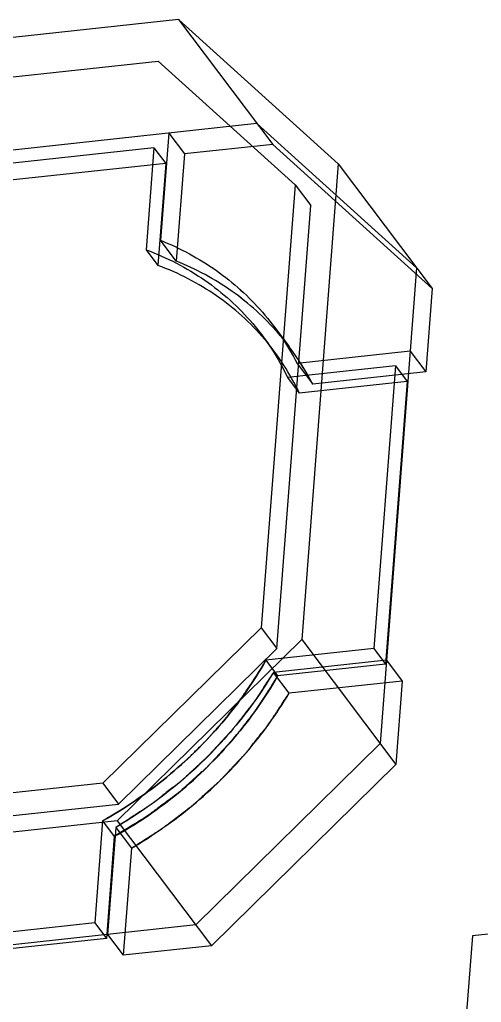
# Model space of a CAD drawing. Header units: millimetres. Extents: x 0 to 594, y 0 to 420.
# Drawn here: x 94.163 to 96.175, y 124.306 to 128.586 of the extents above; entities that cross this region are included whole.
import ezdxf

# ---------------------------------------------------------------- set-up
doc = ezdxf.new("R2010")
doc.units = ezdxf.units.MM
doc.header["$LTSCALE"] = 32.67
doc.layers.get('0').update_dxf_attribs({"linetype": 'CONTINUOUS'})

msp = doc.modelspace()

# ---------------------------------------------------------------- linework, layer by layer
at = {"color": 7, "linetype": 'CONTINUOUS'}
for p, q in [((94.8554, 128.5856), (92.6621, 128.3488)), ((94.8554, 128.5856), (95.2656, 128.042)), ((94.8554, 128.5856), (95.551, 127.9579)), ((92.7245, 128.1845), (94.7665, 128.405)), ((95.3629, 127.8668), (94.7665, 128.405)), ((95.1972, 128.1326), (93.004, 127.8959)), ((95.1972, 128.1326), (95.8929, 127.505)), ((94.8129, 128.0912), (94.7773, 127.6248)), ((94.8129, 128.0912), (94.8813, 128.0006)), ((94.7482, 128.0276), (93.4443, 127.8868)), ((94.7482, 128.0276), (94.7142, 127.5833)), ((94.7482, 128.0276), (94.7995, 127.9596)), ((95.2656, 128.042), (94.8813, 128.0006)), ((95.2656, 128.042), (95.9613, 127.4144)), ((94.8813, 128.0006), (94.8456, 127.5342)), ((94.7995, 127.9596), (93.4956, 127.8189)), ((94.7995, 127.9596), (94.7655, 127.5154)), ((95.551, 127.9579), (95.3925, 125.8852)), ((95.551, 127.9579), (95.9613, 127.4144)), ((95.3629, 127.8668), (95.2153, 125.937)), ((95.3629, 127.8668), (95.4314, 127.7762)), ((95.2837, 125.8464), (95.4314, 127.7762)), ((94.8456, 127.5342), (94.7773, 127.6248)), ((94.7142, 127.5833), (94.7655, 127.5154)), ((95.8929, 127.505), (95.7343, 125.4323)), ((95.9613, 127.4144), (95.9335, 127.0512)), ((95.8651, 127.1418), (95.3716, 127.0885)), ((95.8651, 127.1418), (95.9335, 127.0512)), ((95.8003, 127.0782), (95.3303, 127.0275)), ((95.3716, 127.0885), (95.44, 126.9979)), ((95.8003, 127.0782), (95.7061, 125.846)), ((95.8003, 127.0782), (95.8516, 127.0103)), ((95.9335, 127.0512), (95.44, 126.9979)), ((95.3303, 127.0275), (95.3816, 126.9595)), ((95.8516, 127.0103), (95.3816, 126.9595)), ((95.8516, 127.0103), (95.7574, 125.778)), ((94.526, 125.2601), (95.2153, 125.937)), ((95.2153, 125.937), (95.2837, 125.8464)), ((95.3925, 125.8852), (94.5884, 125.0957)), ((95.3925, 125.8852), (95.8027, 125.3417)), ((95.2837, 125.8464), (94.5944, 125.1694)), ((95.7061, 125.846), (95.236, 125.7952)), ((95.7061, 125.846), (95.7574, 125.778)), ((95.236, 125.7952), (95.2873, 125.7273)), ((95.7621, 125.7954), (95.2686, 125.7422)), ((95.7621, 125.7954), (95.8305, 125.7048)), ((95.7574, 125.778), (95.2873, 125.7273)), ((95.337, 125.6516), (95.2686, 125.7422)), ((95.8305, 125.7048), (95.337, 125.6516)), ((95.8305, 125.7048), (95.8027, 125.3417)), ((95.7343, 125.4323), (94.9303, 124.6427)), ((95.8027, 125.3417), (94.9987, 124.5521)), ((94.526, 125.2601), (92.4839, 125.0396)), ((94.526, 125.2601), (94.5944, 125.1694)), ((92.5523, 124.949), (94.5944, 125.1694)), ((94.5884, 125.0957), (92.3951, 124.8589)), ((94.524, 125.096), (94.49, 124.6518)), ((94.524, 125.096), (94.5752, 125.028)), ((94.5817, 125.0676), (94.546, 124.6012)), ((94.5817, 125.0676), (94.65, 124.977)), ((94.5884, 125.0957), (94.9987, 124.5521)), ((94.5752, 125.028), (94.5413, 124.5838)), ((94.65, 124.977), (94.6144, 124.5106)), ((99.885, 124.9996), (96.1358, 124.5948)), ((94.9303, 124.6427), (92.737, 124.4059)), ((94.49, 124.6518), (93.186, 124.511)), ((94.49, 124.6518), (94.5413, 124.5838)), ((94.546, 124.6012), (94.6144, 124.5106)), ((96.1358, 124.5948), (95.8647, 121.0518)), ((94.5413, 124.5838), (93.2373, 124.4431)), ((94.9987, 124.5521), (94.6144, 124.5106))]:
    msp.add_line(p, q, dxfattribs=at)
at = {"color": 6, "linetype": 'CONTINUOUS'}
for p, q in [((95.2692, 127.252), (95.3376, 127.1615)), ((95.2691, 127.1453), (95.2178, 127.2132))]:
    msp.add_line(p, q, dxfattribs=at)
at = {"color": 40, "linetype": 'CONTINUOUS'}
for p, q in [((95.3706, 126.9819), (95.3816, 126.9595)), ((94.6117, 125.0855), (94.5817, 125.0676))]:
    msp.add_line(p, q, dxfattribs=at)
at = {"color": 7, "linetype": 'CONTINUOUS'}
for points, knots in [([(94.7773, 127.6248), (94.8627, 127.5902), (95.0249, 127.5027), (95.229, 127.3192), (95.3308, 127.1684), (95.3716, 127.0885)], [0, 0, 0, 0, 0.338952, 0.670359, 1, 1, 1, 1]), ([(94.7773, 127.6248), (94.8627, 127.59), (95.0249, 127.5028), (95.2291, 127.3192), (95.3306, 127.1683), (95.3716, 127.0885)], [0, 0, 0, 0, 0.338939, 0.670372, 1, 1, 1, 1]), ([(94.7142, 127.5833), (94.8042, 127.5497), (94.9749, 127.4619), (95.1876, 127.2709), (95.2903, 127.1117), (95.3303, 127.0275)], [0, 0, 0, 0, 0.339459, 0.670545, 1, 1, 1, 1]), ([(95.3816, 126.9595), (95.3416, 127.0437), (95.2389, 127.2029), (95.0262, 127.394), (94.8555, 127.4818), (94.7655, 127.5154)], [0, 0, 0, 0, 0.329455, 0.660541, 1, 1, 1, 1]), ([(95.44, 126.9979), (95.3991, 127.0778), (95.2974, 127.2286), (95.0933, 127.4121), (94.9311, 127.4996), (94.8456, 127.5342)], [0, 0, 0, 0, 0.329641, 0.661048, 1, 1, 1, 1]), ([(95.44, 126.9979), (95.399, 127.0777), (95.2975, 127.2286), (95.0933, 127.4122), (94.931, 127.4994), (94.8456, 127.5342)], [0, 0, 0, 0, 0.329628, 0.661061, 1, 1, 1, 1]), ([(95.236, 125.7952), (95.1813, 125.6991), (95.0518, 125.5153), (94.8105, 125.2787), (94.6227, 125.1509), (94.524, 125.096)], [0, 0, 0, 0, 0.328966, 0.663915, 1, 1, 1, 1]), ([(94.524, 125.096), (94.6226, 125.1511), (94.8105, 125.2787), (95.0519, 125.5152), (95.1811, 125.6992), (95.236, 125.7952)], [0, 0, 0, 0, 0.33607, 0.671049, 1, 1, 1, 1]), ([(94.5752, 125.028), (94.674, 125.083), (94.8618, 125.2108), (95.1031, 125.4473), (95.2326, 125.6311), (95.2873, 125.7273)], [0, 0, 0, 0, 0.336085, 0.671034, 1, 1, 1, 1]), ([(95.2873, 125.7273), (95.2324, 125.6312), (95.1032, 125.4473), (94.8618, 125.2107), (94.6739, 125.0832), (94.5752, 125.028)], [0, 0, 0, 0, 0.328951, 0.66393, 1, 1, 1, 1]), ([(95.2686, 125.7422), (95.2139, 125.6506), (95.0868, 125.4754), (94.8546, 125.2477), (94.6757, 125.1224), (94.5817, 125.0676)], [0, 0, 0, 0, 0.329343, 0.664058, 1, 1, 1, 1]), ([(95.2686, 125.7422), (95.2137, 125.6507), (95.0869, 125.4754), (94.8546, 125.2477), (94.6756, 125.1226), (94.5817, 125.0676)], [0, 0, 0, 0, 0.32933, 0.664071, 1, 1, 1, 1]), ([(94.65, 124.977), (94.744, 125.0318), (94.9229, 125.1571), (95.1552, 125.3848), (95.2822, 125.56), (95.337, 125.6516)], [0, 0, 0, 0, 0.335942, 0.670657, 1, 1, 1, 1]), ([(94.65, 124.977), (94.7439, 125.032), (94.923, 125.1571), (95.1553, 125.3848), (95.2821, 125.5601), (95.337, 125.6516)], [0, 0, 0, 0, 0.335929, 0.67067, 1, 1, 1, 1])]:
    msp.add_open_spline(points, degree=3, knots=knots, dxfattribs=at)
at = {"color": 40, "linetype": 'CONTINUOUS'}
for points, knots in [([(95.44, 126.9979), (95.4378, 127.0021), (95.4345, 127.0084), (95.4301, 127.0167), (95.4267, 127.0229), (95.4234, 127.0291), (95.42, 127.0353), (95.4165, 127.0414), (95.413, 127.0476), (95.41, 127.0526), (95.4076, 127.0567), (95.4062, 127.0592), (95.405, 127.0612), (95.4042, 127.0625), (95.4037, 127.0634), (95.4034, 127.0639), (95.403, 127.0645), (95.4025, 127.0653), (95.4014, 127.0672), (95.3996, 127.07), (95.3973, 127.0737), (95.395, 127.0775), (95.3931, 127.0806), (95.3918, 127.0828), (95.391, 127.084), (95.3903, 127.0851), (95.3894, 127.0865), (95.3873, 127.0898), (95.3841, 127.0948), (95.3812, 127.0993), (95.3798, 127.1015)], [0, 0, 0, 0, 0.125, 0.1875, 0.25, 0.3125, 0.375, 0.4375, 0.5, 0.5625, 0.59375, 0.625, 0.640625, 0.65625, 0.664062, 0.667969, 0.671875, 0.679688, 0.6875, 0.71875, 0.75, 0.78125, 0.8125, 0.828125, 0.835938, 0.84375, 0.859375, 0.875, 0.9375, 1, 1, 1, 1]), ([(95.2012, 125.7367), (95.204, 125.7413), (95.2096, 125.7503), (95.2164, 125.7616), (95.2211, 125.7696), (95.2235, 125.7736), (95.2248, 125.7759), (95.2258, 125.7776), (95.2268, 125.7793), (95.2276, 125.7806), (95.2281, 125.7814), (95.2283, 125.7818), (95.2284, 125.7821), (95.2287, 125.7824), (95.2291, 125.7832), (95.2297, 125.7842), (95.2306, 125.7858), (95.2318, 125.7879), (95.2337, 125.7911), (95.2351, 125.7936), (95.236, 125.7952)], [0, 0, 0, 0, 0.25, 0.5, 0.625, 0.6875, 0.71875, 0.75, 0.78125, 0.8125, 0.820312, 0.828125, 0.832031, 0.835938, 0.84375, 0.859375, 0.875, 0.90625, 0.9375, 1, 1, 1, 1]), ([(95.2873, 125.7273), (95.2763, 125.7099), (95.2598, 125.6838), (95.2405, 125.6534), (95.2295, 125.636), (95.2212, 125.6229), (95.2143, 125.6121), (95.2088, 125.6034), (95.2054, 125.5979), (95.2026, 125.5936), (95.2009, 125.5909), (95.1996, 125.5887), (95.1984, 125.5871), (95.1972, 125.5856), (95.1948, 125.5825), (95.1912, 125.5778), (95.1864, 125.5716), (95.1817, 125.5655), (95.1753, 125.5572), (95.1642, 125.5428), (95.1482, 125.5222), (95.1323, 125.5015), (95.1196, 125.485), (95.1116, 125.4747), (95.1052, 125.4665), (95.1016, 125.4618), (95.0993, 125.4587), (95.0981, 125.4572), (95.0968, 125.4557), (95.095, 125.4538), (95.0928, 125.4514), (95.0892, 125.4475), (95.0847, 125.4427), (95.0776, 125.435), (95.0686, 125.4254), (95.0579, 125.4138), (95.0472, 125.4022), (95.0364, 125.3907), (95.0257, 125.3791), (95.0149, 125.3676), (95.006, 125.358), (94.9988, 125.3502), (94.9935, 125.3445), (94.989, 125.3397), (94.9859, 125.3363), (94.9841, 125.3344), (94.9828, 125.3329), (94.9812, 125.3316), (94.9793, 125.3298), (94.9758, 125.3267), (94.9709, 125.3223), (94.965, 125.317), (94.9572, 125.3099), (94.9473, 125.3011), (94.9355, 125.2905), (94.9237, 125.2799), (94.9119, 125.2693), (94.9002, 125.2587), (94.8884, 125.2481), (94.8785, 125.2393), (94.8707, 125.2322), (94.8657, 125.2278), (94.8618, 125.2242), (94.8593, 125.222), (94.8574, 125.2202), (94.8553, 125.2186), (94.8516, 125.2159), (94.8463, 125.2119), (94.8378, 125.2055), (94.8272, 125.1976), (94.8103, 125.1849), (94.7891, 125.169), (94.7679, 125.1531), (94.7531, 125.142), (94.7446, 125.1357), (94.7382, 125.1309), (94.7319, 125.1261), (94.7271, 125.1226), (94.7239, 125.1202), (94.7223, 125.119), (94.7207, 125.1178), (94.7184, 125.1165), (94.7156, 125.1147), (94.711, 125.1119), (94.7053, 125.1083), (94.6962, 125.1027), (94.6848, 125.0957), (94.6711, 125.0872), (94.6528, 125.0759), (94.6209, 125.0562), (94.5935, 125.0393), (94.5752, 125.028)], [0, 0, 0, 0, 0.0625, 0.09375, 0.109375, 0.125, 0.140625, 0.148438, 0.15625, 0.160156, 0.164062, 0.166016, 0.167969, 0.169922, 0.171875, 0.179688, 0.1875, 0.195312, 0.203125, 0.21875, 0.25, 0.28125, 0.296875, 0.3125, 0.320312, 0.328125, 0.330078, 0.332031, 0.333984, 0.335938, 0.339844, 0.34375, 0.351562, 0.359375, 0.375, 0.390625, 0.40625, 0.421875, 0.4375, 0.453125, 0.46875, 0.476562, 0.484375, 0.492188, 0.496094, 0.498047, 0.5, 0.501953, 0.503906, 0.507812, 0.515625, 0.523438, 0.53125, 0.546875, 0.5625, 0.578125, 0.59375, 0.609375, 0.625, 0.640625, 0.648438, 0.65625, 0.660156, 0.664062, 0.666016, 0.667969, 0.671875, 0.679688, 0.6875, 0.703125, 0.71875, 0.75, 0.78125, 0.796875, 0.804688, 0.8125, 0.820312, 0.828125, 0.830078, 0.832031, 0.833984, 0.835938, 0.839844, 0.84375, 0.851562, 0.859375, 0.875, 0.890625, 0.90625, 0.9375, 1, 1, 1, 1]), ([(95.2686, 125.7422), (95.2584, 125.7265), (95.243, 125.703), (95.225, 125.6756), (95.2148, 125.66), (95.2071, 125.6482), (95.2007, 125.6385), (95.1956, 125.6306), (95.1923, 125.6257), (95.1898, 125.6218), (95.1882, 125.6194), (95.1869, 125.6174), (95.1855, 125.6155), (95.1828, 125.6121), (95.1791, 125.6073), (95.173, 125.5995), (95.1655, 125.5899), (95.1534, 125.5744), (95.1383, 125.5551), (95.1233, 125.5357), (95.1112, 125.5203), (95.1037, 125.5106), (95.0976, 125.5029), (95.0939, 125.498), (95.0912, 125.4946), (95.0897, 125.4927), (95.088, 125.4909), (95.0859, 125.4887), (95.0826, 125.485), (95.0784, 125.4805), (95.0717, 125.4732), (95.0633, 125.4641), (95.0533, 125.4532), (95.0432, 125.4423), (95.0332, 125.4314), (95.0231, 125.4205), (95.0131, 125.4096), (95.0047, 125.4005), (94.998, 125.3932), (94.993, 125.3878), (94.9888, 125.3832), (94.9858, 125.3801), (94.9842, 125.3783), (94.9829, 125.3768), (94.9816, 125.3757), (94.9798, 125.374), (94.9768, 125.3712), (94.9724, 125.3671), (94.9671, 125.3622), (94.96, 125.3557), (94.9513, 125.3476), (94.9407, 125.3378), (94.9301, 125.3281), (94.9196, 125.3183), (94.909, 125.3086), (94.8985, 125.2988), (94.8897, 125.2907), (94.8827, 125.2841), (94.8783, 125.2801), (94.8747, 125.2768), (94.8725, 125.2748), (94.8708, 125.2732), (94.8689, 125.2716), (94.8654, 125.2689), (94.8606, 125.2651), (94.8527, 125.2589), (94.843, 125.2512), (94.8273, 125.2389), (94.8078, 125.2235), (94.7882, 125.208), (94.7725, 125.1957), (94.7628, 125.188), (94.7549, 125.1818), (94.75, 125.178), (94.7466, 125.1753), (94.7447, 125.1738), (94.7425, 125.1724), (94.7399, 125.1707), (94.7358, 125.1679), (94.7306, 125.1644), (94.7222, 125.1589), (94.7118, 125.152), (94.6993, 125.1437), (94.6826, 125.1326), (94.6534, 125.1132), (94.6284, 125.0966), (94.6117, 125.0855)], [0, 0, 0, 0, 0.0625, 0.09375, 0.109375, 0.125, 0.140625, 0.148438, 0.15625, 0.160156, 0.164062, 0.166016, 0.167969, 0.171875, 0.179688, 0.1875, 0.203125, 0.21875, 0.25, 0.28125, 0.296875, 0.3125, 0.320312, 0.328125, 0.332031, 0.333984, 0.335938, 0.339844, 0.34375, 0.351562, 0.359375, 0.375, 0.390625, 0.40625, 0.421875, 0.4375, 0.453125, 0.46875, 0.476562, 0.484375, 0.492188, 0.496094, 0.498047, 0.5, 0.501953, 0.503906, 0.507812, 0.515625, 0.523438, 0.53125, 0.546875, 0.5625, 0.578125, 0.59375, 0.609375, 0.625, 0.640625, 0.648438, 0.65625, 0.660156, 0.664062, 0.666016, 0.667969, 0.671875, 0.679688, 0.6875, 0.703125, 0.71875, 0.75, 0.78125, 0.796875, 0.8125, 0.820312, 0.828125, 0.832031, 0.833984, 0.835938, 0.839844, 0.84375, 0.851562, 0.859375, 0.875, 0.890625, 0.90625, 0.9375, 1, 1, 1, 1]), ([(94.7019, 125.2084), (94.7139, 125.2175), (94.7318, 125.2312), (94.7528, 125.2471), (94.7647, 125.2562), (94.7737, 125.263), (94.7827, 125.2699), (94.7894, 125.275), (94.7939, 125.2784), (94.7958, 125.2798), (94.7973, 125.281), (94.7988, 125.2822), (94.8014, 125.2845), (94.8051, 125.2877), (94.811, 125.2928), (94.8184, 125.2993), (94.8303, 125.3096), (94.8451, 125.3225), (94.8599, 125.3353), (94.8717, 125.3456), (94.8792, 125.3521), (94.8851, 125.3572), (94.8888, 125.3604), (94.8914, 125.3627), (94.8928, 125.364), (94.8941, 125.3653), (94.8958, 125.3669), (94.8998, 125.3709), (94.9058, 125.3768), (94.9138, 125.3847), (94.9218, 125.3926), (94.9324, 125.4031), (94.9431, 125.4137), (94.9537, 125.4242), (94.9603, 125.4308), (94.9657, 125.4361), (94.9697, 125.44), (94.973, 125.4433), (94.9756, 125.446), (94.9777, 125.4479), (94.9796, 125.4501), (94.9822, 125.453), (94.9854, 125.4567), (94.9893, 125.461), (94.9944, 125.4669), (95.0009, 125.4741), (95.0112, 125.4858), (95.0215, 125.4975), (95.0319, 125.5091), (95.0396, 125.5179), (95.0474, 125.5266), (95.0532, 125.5332), (95.0571, 125.5375), (95.0587, 125.5394), (95.06, 125.5408), (95.0611, 125.5423), (95.0631, 125.5448), (95.0659, 125.5485), (95.0705, 125.5543), (95.0761, 125.5617), (95.0852, 125.5734), (95.0965, 125.588), (95.1078, 125.6026), (95.1169, 125.6143), (95.1226, 125.6216), (95.1271, 125.6275), (95.1299, 125.6311), (95.1319, 125.6337), (95.133, 125.6352), (95.1341, 125.6368), (95.1354, 125.6388), (95.1386, 125.6436), (95.1434, 125.6507), (95.1499, 125.6603), (95.1563, 125.6698), (95.1648, 125.6826), (95.1798, 125.7049), (95.1927, 125.724), (95.2012, 125.7367)], [0, 0, 0, 0, 0.0625, 0.09375, 0.109375, 0.125, 0.140625, 0.15625, 0.160156, 0.164062, 0.166016, 0.167969, 0.171875, 0.179688, 0.1875, 0.203125, 0.21875, 0.25, 0.28125, 0.296875, 0.3125, 0.320312, 0.328125, 0.332031, 0.333984, 0.335938, 0.339844, 0.34375, 0.359375, 0.375, 0.390625, 0.40625, 0.4375, 0.453125, 0.46875, 0.476562, 0.484375, 0.492188, 0.496094, 0.5, 0.503906, 0.507812, 0.515625, 0.523438, 0.53125, 0.546875, 0.5625, 0.59375, 0.609375, 0.625, 0.640625, 0.65625, 0.660156, 0.664062, 0.666016, 0.667969, 0.671875, 0.679688, 0.6875, 0.703125, 0.71875, 0.75, 0.78125, 0.796875, 0.8125, 0.820312, 0.828125, 0.832031, 0.833984, 0.835938, 0.839844, 0.84375, 0.859375, 0.875, 0.890625, 0.90625, 0.9375, 1, 1, 1, 1]), ([(94.65, 124.977), (94.6668, 124.9877), (94.6919, 125.0038), (94.7213, 125.0225), (94.7381, 125.0332), (94.7506, 125.0413), (94.7611, 125.048), (94.7695, 125.0533), (94.7747, 125.0567), (94.7789, 125.0593), (94.7815, 125.061), (94.7836, 125.0623), (94.7857, 125.0638), (94.7893, 125.0666), (94.7944, 125.0705), (94.8026, 125.0767), (94.8129, 125.0845), (94.8293, 125.097), (94.8498, 125.1127), (94.8704, 125.1283), (94.8868, 125.1408), (94.897, 125.1486), (94.9053, 125.1548), (94.9104, 125.1587), (94.914, 125.1615), (94.916, 125.163), (94.9179, 125.1648), (94.9203, 125.1669), (94.9241, 125.1704), (94.9289, 125.1747), (94.9365, 125.1816), (94.9461, 125.1902), (94.9576, 125.2006), (94.969, 125.2109), (94.9805, 125.2213), (94.992, 125.2316), (95.0035, 125.242), (95.013, 125.2506), (95.0207, 125.2575), (95.0264, 125.2626), (95.0312, 125.267), (95.0345, 125.27), (95.0364, 125.2717), (95.0379, 125.273), (95.0391, 125.2744), (95.0408, 125.2761), (95.0438, 125.2793), (95.048, 125.2838), (95.0531, 125.2892), (95.0599, 125.2964), (95.0684, 125.3054), (95.0785, 125.3163), (95.0887, 125.3271), (95.0988, 125.3379), (95.109, 125.3487), (95.1192, 125.3595), (95.1276, 125.3685), (95.1344, 125.3757), (95.1387, 125.3803), (95.142, 125.3839), (95.1441, 125.3861), (95.1459, 125.3879), (95.1475, 125.3898), (95.1502, 125.3934), (95.1542, 125.3983), (95.1605, 125.4063), (95.1684, 125.4162), (95.181, 125.4322), (95.1968, 125.4521), (95.2126, 125.472), (95.2252, 125.4879), (95.2331, 125.4979), (95.2395, 125.5058), (95.2434, 125.5108), (95.2462, 125.5143), (95.2477, 125.5163), (95.2491, 125.5185), (95.2509, 125.5211), (95.2537, 125.5253), (95.2572, 125.5306), (95.2628, 125.5391), (95.2698, 125.5497), (95.2782, 125.5625), (95.2894, 125.5794), (95.309, 125.6091), (95.3258, 125.6346), (95.337, 125.6516)], [0, 0, 0, 0, 0.0625, 0.09375, 0.109375, 0.125, 0.140625, 0.148438, 0.15625, 0.160156, 0.164062, 0.166016, 0.167969, 0.171875, 0.179688, 0.1875, 0.203125, 0.21875, 0.25, 0.28125, 0.296875, 0.3125, 0.320312, 0.328125, 0.332031, 0.333984, 0.335938, 0.339844, 0.34375, 0.351562, 0.359375, 0.375, 0.390625, 0.40625, 0.421875, 0.4375, 0.453125, 0.46875, 0.476562, 0.484375, 0.492188, 0.496094, 0.498047, 0.5, 0.501953, 0.503906, 0.507812, 0.515625, 0.523438, 0.53125, 0.546875, 0.5625, 0.578125, 0.59375, 0.609375, 0.625, 0.640625, 0.648438, 0.65625, 0.660156, 0.664062, 0.666016, 0.667969, 0.671875, 0.679688, 0.6875, 0.703125, 0.71875, 0.75, 0.78125, 0.796875, 0.8125, 0.820312, 0.828125, 0.832031, 0.833984, 0.835938, 0.839844, 0.84375, 0.851562, 0.859375, 0.875, 0.890625, 0.90625, 0.9375, 1, 1, 1, 1]), ([(94.6088, 125.1461), (94.6122, 125.1483), (94.6174, 125.1516), (94.6235, 125.1554), (94.6269, 125.1577), (94.6295, 125.1593), (94.6321, 125.161), (94.634, 125.1622), (94.6353, 125.1631), (94.6359, 125.1634), (94.6363, 125.1637), (94.6368, 125.164), (94.6378, 125.1647), (94.6392, 125.1656), (94.6415, 125.1671), (94.6444, 125.169), (94.6472, 125.1709), (94.6495, 125.1724), (94.6512, 125.1735), (94.6526, 125.1745), (94.6536, 125.1751), (94.6542, 125.1755), (94.6547, 125.1758), (94.655, 125.176), (94.6554, 125.1763), (94.6561, 125.1768), (94.6572, 125.1775), (94.6585, 125.1784), (94.6602, 125.1795), (94.6623, 125.181), (94.6644, 125.1824), (94.6661, 125.1835), (94.6672, 125.1842), (94.6679, 125.1847), (94.6684, 125.185), (94.669, 125.1855), (94.6696, 125.1859), (94.6713, 125.1871), (94.6739, 125.1888), (94.6772, 125.1912), (94.6806, 125.1935), (94.6834, 125.1954), (94.6854, 125.1968), (94.6865, 125.1975), (94.6875, 125.1982), (94.6887, 125.1991), (94.6916, 125.2012), (94.696, 125.2043), (94.7, 125.207), (94.7019, 125.2084)], [0, 0, 0, 0, 0.125, 0.1875, 0.21875, 0.25, 0.28125, 0.3125, 0.320312, 0.328125, 0.332031, 0.335938, 0.34375, 0.359375, 0.375, 0.40625, 0.4375, 0.453125, 0.46875, 0.484375, 0.492188, 0.496094, 0.5, 0.503906, 0.507812, 0.515625, 0.53125, 0.546875, 0.5625, 0.59375, 0.625, 0.640625, 0.65625, 0.664062, 0.667969, 0.671875, 0.679688, 0.6875, 0.71875, 0.75, 0.78125, 0.8125, 0.828125, 0.835938, 0.84375, 0.859375, 0.875, 0.9375, 1, 1, 1, 1]), ([(94.524, 125.096), (94.5311, 125.1), (94.5453, 125.108), (94.563, 125.1183), (94.577, 125.1267), (94.5858, 125.132), (94.5928, 125.1362), (94.5999, 125.1406), (94.6052, 125.1439), (94.6088, 125.1461)], [0, 0, 0, 0, 0.25, 0.5, 0.625, 0.75, 0.8125, 0.875, 1, 1, 1, 1])]:
    msp.add_open_spline(points, degree=3, knots=knots, dxfattribs=at)

doc.saveas('drawing.dxf')
